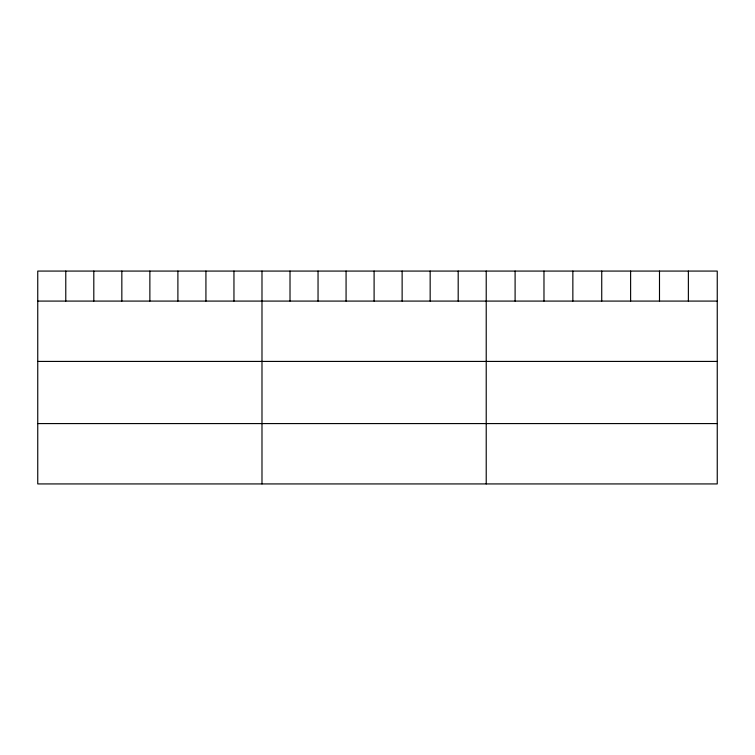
<?xml version="1.0" encoding="UTF-8"?>
<svg xmlns="http://www.w3.org/2000/svg" width="755" height="755" viewBox="0 0 755 755"><rect width="100%" height="100%" fill="white"/><g stroke="black" fill="none" stroke-linecap="round" stroke-linejoin="round"><path stroke-width="1.13" d="M717.25 301.085L717.25 483.927L37.75 483.927L37.75 271.073L717.25 271.073L717.25 301.085L37.75 301.085M37.75 361.418L717.25 361.418M37.75 423.583L717.25 423.583M688.371 271.073L688.371 301.085M659.492 271.073L659.492 301.085M630.614 271.073L630.614 301.085M601.735 271.073L601.735 301.085M572.856 271.073L572.856 301.085M543.977 271.073L543.977 301.085M515.099 271.073L515.099 301.085M486.22 271.073L486.22 483.927M458.191 271.073L458.191 301.085M430.161 271.073L430.161 301.085M402.132 271.073L402.132 301.085M374.102 271.073L374.102 301.085M346.073 271.073L346.073 301.085M318.044 271.073L318.044 301.085M290.014 271.073L290.014 301.085M261.985 271.073L261.985 483.927M233.956 271.073L233.956 301.085M205.926 271.073L205.926 301.085M177.897 271.073L177.897 301.085M149.868 271.073L149.868 301.085M121.838 271.073L121.838 301.085M93.809 271.073L93.809 301.085M65.779 271.073L65.779 301.085"/></g></svg>
